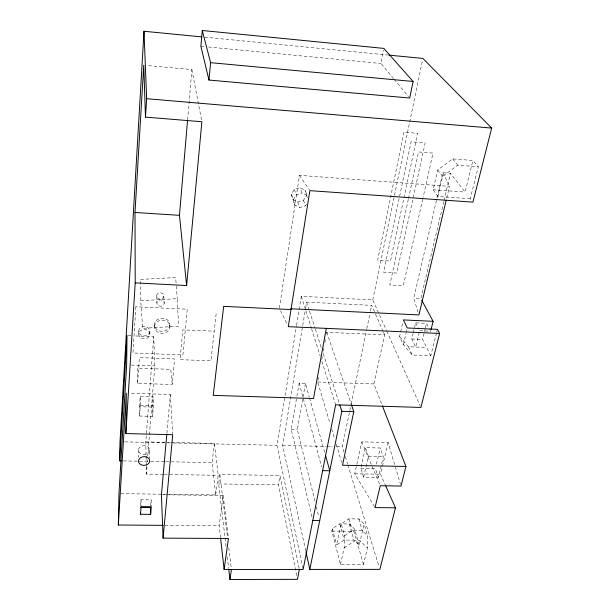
<?xml version="1.0" encoding="UTF-8"?>
<svg xmlns="http://www.w3.org/2000/svg" width="610" height="610" viewBox="0 0 610 610"><rect width="100%" height="100%" fill="white"/><g stroke="black" fill="none" stroke-linecap="round" stroke-linejoin="round"><path stroke-width="0.46" stroke-dasharray="3.05 2.29" d="M359.191 545.05L354.501 528.847L349.324 523.944L339.739 523.868L332.381 528.695L331.863 531.119L340.479 564.41L363.491 564.418L367.464 547.887L367.716 535.893L364.109 524.036L358.787 518.927L348.867 518.843L341.219 523.853L336.613 544.959L344.139 540.071L353.922 540.117L359.191 545.05L364.109 524.036M340.479 564.41L344.2 547.811L344.475 535.755L341.219 523.853M137.624 383.37L139.37 357.574L174.574 358.909L172.272 384.521L137.624 383.37L137.265 368.15L170.777 369.355L172.272 384.521M139.492 406.695L140.224 396.241L153.148 396.637L153.438 405.863L152.607 416.378L139.583 416.02L139.492 406.695L152.332 407.068L152.607 416.378M139.583 416.02L140.323 405.482L140.224 396.241M140.567 505.705L141.017 499.765L151.12 499.887L151.265 505.865M146.217 465.582L145.79 441.899L153.75 336.72L133.46 335.866M163.381 474.397L146.369 474.107L147.033 465.567M147.33 461.77L147.475 459.871M147.773 456.082L154.78 365.924L153.75 336.72M152.332 407.068L153.148 396.637M150.632 505.82L151.12 499.887M187.613 119.743L191.883 69.586L146.575 65.453M166.904 433.275L170.365 394.51L130.082 393.244M216.146 313.753L210.946 360.784L180.095 359.671L182.802 329.888L214.217 331.192M168.886 494.298L215.719 494.916L212.082 462.586L214.407 443.447L167.407 442.387M215.719 494.916L218.205 475.312L214.407 443.447M226.043 546.385L218.654 483.936L219.859 474.481L280.005 475.495L299.373 569.435M220.553 537.86L219.188 525.767L223.184 495.533L162.374 494.748M279.38 308.202L299.479 175.36L449.517 186.347L446.436 199.295M302.934 568.505L276.955 445.308L296.422 326.289M296.574 325.359L301.325 296.308L372.779 299.914L386.359 330.262M305.762 550.921L282.643 445.437L305.526 308.706M305.686 307.768L306.624 302.148L371.65 305.366L375.089 313.174M296.696 575.626L278.427 484.843L280.005 475.495M311.931 516.739L291.222 429.486L296.78 397.018M296.94 396.088L299.167 383.103L305.457 383.316L309.255 396.98M314.973 501.207L297.329 429.646L302.857 398.139M303.017 397.217L305.457 383.316M318.008 380.121L318.527 377.308M321.783 359.496L322.301 356.69M323.33 351.063L323.841 348.249M324.871 342.629L325.732 337.94M326.419 334.188L326.762 332.313L384.651 334.867L373.892 383.942L382.081 405.017M393.58 78.614L381.044 63.516L383.515 50.18M343.979 452.231L342.309 446.779L350.994 404.918M351.192 403.988L366.633 329.552M366.823 328.622L370.3 311.878M370.491 310.947L371.65 305.366M372.779 299.914L422.486 60.298M399.092 198.669L383.583 272.327L396.736 273.066L425.162 142.946L411.064 141.794L399.291 197.739M408.303 199.394L389.828 284.984L403.294 285.709L422.898 198.219M408.509 198.463L418.551 151.951L433.008 153.095L423.104 197.304M374.563 506.78L354.738 473.787L361.753 441.861L388.097 442.479L400.442 484.226M381.189 465.659L378.413 477.424L363.659 477.172L360.823 468.388L365.443 447.656L380.213 447.992L383.332 456.615L381.402 464.759M363.659 477.172L368.387 456.303L365.443 447.656M363.491 564.418L353.952 531.264L354.501 528.847M436.516 332.991L430.797 355.76L412.291 355.012L403.416 344.696L399.588 336.484L400.434 332.808M400.64 331.886L402.745 322.682M470.264 198.73L437.881 196.428L433.169 189.763L437.69 170.007L452.673 158.905L472.903 160.491L478.301 166.774L470.264 198.73L471.858 200.774M418.125 312.282L413.733 298.191L442.868 172.691L450.477 173.27L465.094 192.066L472.903 160.491M403.416 344.696L406.069 333.251M406.275 332.374L406.893 329.736M437.881 196.428L442.524 176.435L457.767 165.18L478.301 166.774M376.446 464.164L380.213 447.992M443.79 201.552L420.847 298.557L413.733 298.191M444.011 200.629L450.477 173.27M419.207 332.427L415.692 347.029L411.788 338.985L413.062 333.601M413.275 332.702L415.616 322.835L426.512 323.346L428.998 328.081M385.901 486.277L380.556 474.237L388.097 442.479M430.797 355.76L422.585 339.45L424.331 332.29M424.552 331.398L425.208 328.714M425.422 327.822L426.512 323.346M436.745 332.076L437.439 329.347M154.498 326.419L155.275 323.91A7.755 6.603 -3 0 1 168.063 322.286A7.755 6.603 -3 0 1 164.73 332.946A7.755 6.603 -3 0 1 154.498 326.419L154.422 324.436M306.464 204.35L305.595 205.761L299.868 207.499L294.775 205.029L291.305 194.346L294.287 189.413L299.99 187.682L305.031 190.175L307.204 195.543L302.095 193.034L299.99 187.682M294.775 205.029L293.296 199.767L296.323 194.788L302.095 193.034M292.769 199.561L297.802 202.009L303.46 200.293L306.456 195.398L305.031 190.175M344.475 535.755L352.252 530.692L362.325 530.761L367.716 535.893M344.2 547.811L355.226 540.673L359.816 540.689L367.464 547.887M140.719 300.669L177.258 298.664L178.623 326.228L142.725 328.317L140.719 300.669L140.201 279.426L175.665 277.573L176.237 285.122M331.863 531.119L353.952 531.264M165.035 525.362L219.188 525.767M120.841 493.673L167.948 494.291M218.654 483.936L278.427 484.843M164.326 474.412L218.205 475.312M360.823 468.388L375.394 468.663L378.413 477.424M354.738 473.787L380.556 474.237M123.388 460.901L149.763 461.404M150.708 461.419L164.837 461.686M165.783 461.709L212.082 462.586M368.387 456.303L383.332 456.615M145.79 441.899L166.469 442.364M124.76 441.884L172.325 442.951M173.27 442.974L276.955 445.308M282.643 445.437L326.213 446.421M327.158 446.436L332.839 446.566M336.628 446.65L342.309 446.779M291.222 429.486L297.329 429.646M140.323 405.482L153.438 405.863M317.665 381.997L373.892 383.942M131.348 365.07L154.78 365.924M399.588 336.484L408.372 346.724L426.634 347.494M127.925 335.637L132.538 335.828M411.788 338.985L422.585 339.45M433.169 189.763L465.094 192.066M200.873 46.276L204.663 46.642M208.452 47L381.044 63.516M204.708 37.179L387.777 55.014M394.174 79.338L408.509 96.594M452.673 158.905L457.767 165.18M437.69 170.007L442.524 176.435M299.479 175.36L309.339 189.878M429.417 328.866L430.66 331.238L419.611 330.734L418.01 327.578M415.616 322.835L417.614 326.785M442.868 172.691L449.517 186.347M280.592 310.719L287.478 324.993M408.372 346.724L412.291 355.012M386.748 331.131L420.122 405.703M375.47 314.043L383.126 331.39M383.507 332.259L384.651 334.867M361.753 441.861L379.9 484.851M306.456 195.398L307.394 197.724M303.46 200.293L305.595 205.761M294.287 189.413L296.323 194.788M297.802 202.009L299.868 207.499M291.305 194.346L293.296 199.767M326.762 332.313L351.085 403.698M306.624 302.148L309.247 310.261M309.537 311.169L315.057 328.302M315.347 329.202L321.455 348.15M323.201 353.556L339.488 404.064M301.325 296.308L305.61 309.872M305.9 310.772L311.329 327.959M311.611 328.866L320.189 356.004M321.905 361.425L335.622 404.842M345.374 456.768L347.601 464.035M347.875 464.942L379.031 566.652M358.787 518.927L362.325 530.761M317.94 382.905L330.094 423.622M331.718 429.051L334.684 439.002M336.308 444.431L341.707 462.532M348.867 518.843L352.252 530.692M349.324 523.944L353.922 540.117M309.506 397.888L324.711 452.544M339.739 523.868L344.139 540.071M299.167 383.103L321.653 466.986M332.381 528.695L336.613 544.959M316.331 506.712L318.816 516.8M191.883 69.586L201.696 120.803M223.184 495.533L228.331 537.532M219.859 474.481L227.522 537.494M228.78 547.841L231.182 567.597M227.271 556.793L228.613 568.146M176.305 286.067L177.258 298.664M169.839 325.115A7.732 6.588 -3 0 1 157.792 330.262A7.732 6.588 -3 0 1 158.768 318.87A7.732 6.588 -3 0 1 169.839 325.115L169.969 327.097M170.365 394.51L172.66 433.771M163.8 296.109A3.622 3.141 -2.1 0 1 158.158 298.549A3.622 3.141 -2.1 0 1 158.592 293.113A3.622 3.141 -2.1 0 1 163.8 296.109L164.204 303.223A3.675 3.172 -2.4 0 1 158.486 305.694A3.675 3.172 -2.4 0 1 158.928 300.204A3.675 3.172 -2.4 0 1 164.204 303.223M156.572 295.751L156.877 302.873M149.816 331.504A5.574 4.72 -1.4 0 1 141.177 335.203A5.574 4.72 -1.4 0 1 141.772 327.044A5.574 4.72 -1.4 0 1 149.816 331.504L149.9 334.387A5.597 4.735 -1.5 0 1 141.215 338.1A5.597 4.735 -1.5 0 1 141.817 329.918A5.597 4.735 -1.5 0 1 149.9 334.387M149.458 450.157A5.543 4.339 -3.7 0 1 140.872 453.718A5.543 4.339 -3.7 0 1 141.459 446.207A5.543 4.339 -3.7 0 1 149.458 450.157L149.648 458.377M146.232 466.528L146.369 474.107M141.017 499.765L141.078 505.751M138.691 331.024L138.722 333.914M138.401 449.921L138.447 457.241M135.877 306.799L132.95 352.976L182.924 354.913L187.262 309.224L135.877 306.799M403.957 132.164L377.643 260.272L390.491 261.019L417.72 133.308L403.957 132.164"/><path stroke-width="0.91" d="M431.102 329.43L433.108 321.317L403.378 319.922L407.297 327.974L437.439 329.347L439.642 333.449L420.9 407.434L335.622 404.842L303.124 569.427L224.106 569.481L228.445 538.462L163.076 538.134L172.714 434.701L125.866 433.58L126.331 393.13L118.325 525.019L163.167 525.347M118.325 525.019L118.958 493.65L126.659 364.902L127.002 335.599L119.621 460.825L121.504 460.863M119.621 460.825L120.002 441.777L144.006 31.262L201.864 36.905M135.001 212.471L143.746 65.194L145.493 117.12L201.879 121.733L186.614 285.526L135.214 282.88L135.001 212.471L179.462 215.33L186.614 285.526M125.866 433.58L135.214 282.88M145.493 117.12L146.636 98.706L144.006 31.262M140.506 514.276L141.085 506.613L151.288 506.719L150.647 514.375L140.506 514.276L140.491 512.56M179.462 215.33L187.529 120.688M202.276 30.5L200.873 46.276L208.956 80.047L409.707 98.035L413.1 81.465L383.85 48.403L202.276 30.5L210.61 62.67L208.956 80.047M166.82 434.221L161.421 494.733L163.076 538.134M299.373 569.435L297.444 579.332L229.962 579.5L231.411 569.481M326.312 328.371L313.525 398.528L213.248 395.371L223.664 306.35L291 309.575M385.901 486.277L395.463 507.817L379.87 569.374L309.819 569.427L341.813 411.285L339.778 404.971M351.383 404.582L353.785 411.636L342.523 465.247L405.947 466.452L400.983 486.048L380.266 485.728L375.043 507.589L395.463 507.817M446.215 200.217L418.948 314.92L290.772 308.752M388.73 55.106L422.875 58.43L491.675 128.092L472.918 202.139L309.857 190.64L288.294 326.67L439.642 333.449M312.8 520.414L319.724 520.475M140.445 507.406L150.495 507.512L150.647 514.375M322.629 470.638L329.781 470.76L325.473 455.274M341.813 411.285L353.785 411.636M146.636 98.706L491.675 128.092M210.61 62.67L413.1 81.465M421.724 300.181L433.108 321.317M382.417 405.894L405.947 466.452M305.968 551.844L309.819 569.427M228.727 569.092L229.962 579.5M220.652 538.79L224.106 569.481M146.56 456.997L144.433 456.615A5.635 4.369 -3.8 0 0 138.775 462.563A5.635 4.369 -3.8 0 0 147.826 464.172A5.635 4.369 -3.8 0 0 146.56 456.997"/></g></svg>
